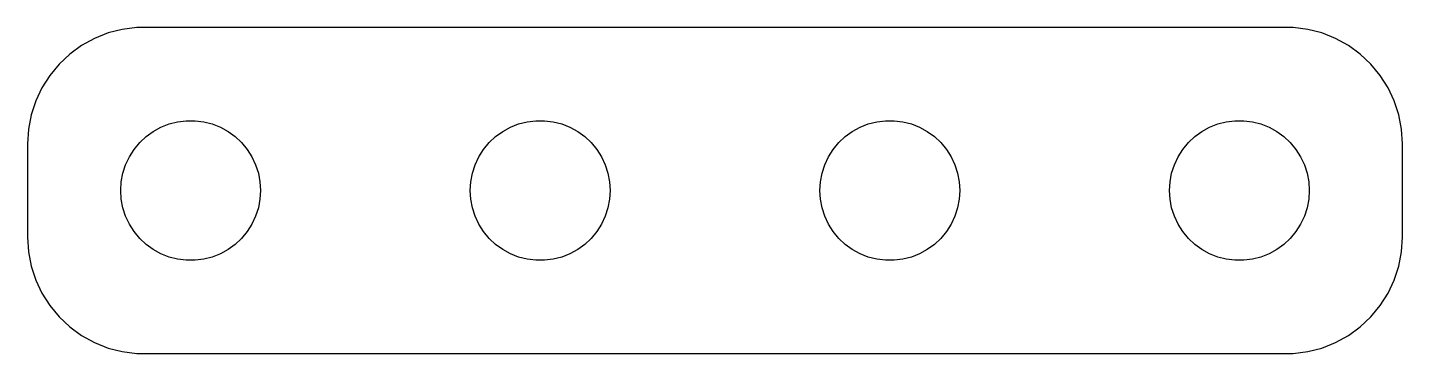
# Model space of a CAD drawing. Header units: metres. Extents: x -14.8 to 14.8, y 20.5 to 51.5.
# Drawn here: x -14.75 to 14.75, y 44.5 to 51.5 of the extents above.
import ezdxf

# ---------------------------------------------------------------- set-up
doc = ezdxf.new("R2010")
doc.units = ezdxf.units.M

msp = doc.modelspace()

# ---------------------------------------------------------------- linework, layer by layer
for p, q in [((-13.0225, 51.3776), (-13.3144, 51.2621)), ((-12.7184, 51.4557), (-13.0225, 51.3776)), ((-12.407, 51.4951), (-12.7184, 51.4557)), ((12.407, 51.4951), (-12.407, 51.4951)), ((12.7184, 51.4557), (12.407, 51.4951)), ((13.0225, 51.3776), (12.7184, 51.4557)), ((13.3144, 51.2621), (13.0225, 51.3776)), ((-13.5896, 51.1108), (-13.8436, 50.9263)), ((-13.3144, 51.2621), (-13.5896, 51.1108)), ((13.5896, 51.1108), (13.3144, 51.2621)), ((13.8436, 50.9263), (13.5896, 51.1108)), ((-13.8436, 50.9263), (-14.0724, 50.7114)), ((14.0724, 50.7114), (13.8436, 50.9263)), ((-14.2725, 50.4695), (-14.4408, 50.2044)), ((-14.0724, 50.7114), (-14.2725, 50.4695)), ((14.2725, 50.4695), (14.0724, 50.7114)), ((14.4408, 50.2044), (14.2725, 50.4695)), ((-14.4408, 50.2044), (-14.5744, 49.9203)), ((14.5744, 49.9203), (14.4408, 50.2044)), ((-14.5744, 49.9203), (-14.6714, 49.6217)), ((14.6714, 49.6217), (14.5744, 49.9203)), ((-14.6714, 49.6217), (-14.7303, 49.3133)), ((14.7303, 49.3133), (14.6714, 49.6217)), ((-14.7303, 49.3133), (-14.75, 49)), ((-12.2061, 49.1558), (-12.0537, 49.2665)), ((-12.0537, 49.2665), (-11.8887, 49.3572)), ((-11.8887, 49.3572), (-11.7135, 49.4266)), ((-11.7135, 49.4266), (-11.5311, 49.4734)), ((-11.5311, 49.4734), (-11.3442, 49.497)), ((-11.3442, 49.497), (-11.1558, 49.497)), ((-11.1558, 49.497), (-10.9689, 49.4734)), ((-10.9689, 49.4734), (-10.7865, 49.4266)), ((-10.7865, 49.4266), (-10.6113, 49.3572)), ((-10.6113, 49.3572), (-10.4463, 49.2665)), ((-10.4463, 49.2665), (-10.2939, 49.1558)), ((-4.70613, 49.1558), (-4.55373, 49.2665)), ((-4.55373, 49.2665), (-4.38866, 49.3572)), ((-4.38866, 49.3572), (-4.21352, 49.4266)), ((-4.21352, 49.4266), (-4.03107, 49.4734)), ((-4.03107, 49.4734), (-3.84418, 49.497)), ((-3.84418, 49.497), (-3.65581, 49.497)), ((-3.65581, 49.497), (-3.46892, 49.4734)), ((-3.46892, 49.4734), (-3.28647, 49.4266)), ((-3.28647, 49.4266), (-3.11133, 49.3572)), ((-3.11133, 49.3572), (-2.94626, 49.2665)), ((-2.94626, 49.2665), (-2.79385, 49.1558)), ((2.79385, 49.1558), (2.94626, 49.2665)), ((2.94626, 49.2665), (3.11133, 49.3572)), ((3.11133, 49.3572), (3.28647, 49.4266)), ((3.28647, 49.4266), (3.46892, 49.4734)), ((3.46892, 49.4734), (3.65581, 49.497)), ((3.65581, 49.497), (3.84418, 49.497)), ((3.84418, 49.497), (4.03107, 49.4734)), ((4.03107, 49.4734), (4.21352, 49.4266)), ((4.21352, 49.4266), (4.38866, 49.3572)), ((4.38866, 49.3572), (4.55373, 49.2665)), ((4.55373, 49.2665), (4.70613, 49.1558)), ((10.2939, 49.1558), (10.4463, 49.2665)), ((10.4463, 49.2665), (10.6113, 49.3572)), ((10.6113, 49.3572), (10.7865, 49.4266)), ((10.7865, 49.4266), (10.9689, 49.4734)), ((10.9689, 49.4734), (11.1558, 49.497)), ((11.1558, 49.497), (11.3442, 49.497)), ((11.3442, 49.497), (11.5311, 49.4734)), ((11.5311, 49.4734), (11.7135, 49.4266)), ((11.7135, 49.4266), (11.8887, 49.3572)), ((11.8887, 49.3572), (12.0537, 49.2665)), ((12.0537, 49.2665), (12.2061, 49.1558)), ((14.75, 49), (14.7303, 49.3133)), ((-14.75, 49), (-14.75, 47)), ((-12.4635, 48.8817), (-12.3434, 49.0268)), ((-12.3434, 49.0268), (-12.2061, 49.1558)), ((-10.2939, 49.1558), (-10.1565, 49.0268)), ((-10.1565, 49.0268), (-10.0365, 48.8817)), ((-4.96352, 48.8817), (-4.84344, 49.0268)), ((-4.84344, 49.0268), (-4.70613, 49.1558)), ((-2.79385, 49.1558), (-2.65654, 49.0268)), ((-2.65654, 49.0268), (-2.53647, 48.8817)), ((2.53647, 48.8817), (2.65654, 49.0268)), ((2.65654, 49.0268), (2.79385, 49.1558)), ((4.70613, 49.1558), (4.84344, 49.0268)), ((4.84344, 49.0268), (4.96352, 48.8817)), ((10.0365, 48.8817), (10.1565, 49.0268)), ((10.1565, 49.0268), (10.2939, 49.1558)), ((12.2061, 49.1558), (12.3434, 49.0268)), ((12.3434, 49.0268), (12.4635, 48.8817)), ((14.75, 47), (14.75, 49)), ((-12.6447, 48.5522), (-12.5645, 48.7226)), ((-12.5645, 48.7226), (-12.4635, 48.8817)), ((-10.0365, 48.8817), (-9.93553, 48.7226)), ((-9.93553, 48.7226), (-9.85533, 48.5522)), ((-5.14465, 48.5522), (-5.06445, 48.7226)), ((-5.06445, 48.7226), (-4.96352, 48.8817)), ((-2.53647, 48.8817), (-2.43553, 48.7226)), ((-2.43553, 48.7226), (-2.35533, 48.5522)), ((2.35533, 48.5522), (2.43553, 48.7226)), ((2.43553, 48.7226), (2.53647, 48.8817)), ((4.96352, 48.8817), (5.06445, 48.7226)), ((5.06445, 48.7226), (5.14465, 48.5522)), ((9.85533, 48.5522), (9.93553, 48.7226)), ((9.93553, 48.7226), (10.0365, 48.8817)), ((12.4635, 48.8817), (12.5645, 48.7226)), ((12.5645, 48.7226), (12.6447, 48.5522)), ((-12.7029, 48.373), (-12.6447, 48.5522)), ((-9.85533, 48.5522), (-9.79712, 48.373)), ((-5.20287, 48.373), (-5.14465, 48.5522)), ((-2.35533, 48.5522), (-2.29712, 48.373)), ((2.29712, 48.373), (2.35533, 48.5522)), ((5.14465, 48.5522), (5.20287, 48.373)), ((9.79712, 48.373), (9.85533, 48.5522)), ((12.6447, 48.5522), (12.7029, 48.373)), ((-12.75, 48), (-12.7382, 48.188)), ((-12.7382, 48.188), (-12.7029, 48.373)), ((-9.79712, 48.373), (-9.76183, 48.188)), ((-9.76183, 48.188), (-9.75, 48)), ((-5.25, 48), (-5.23816, 48.188)), ((-5.23816, 48.188), (-5.20287, 48.373)), ((-2.29712, 48.373), (-2.26183, 48.188)), ((-2.26183, 48.188), (-2.25, 48)), ((2.25, 48), (2.26183, 48.188)), ((2.26183, 48.188), (2.29712, 48.373)), ((5.20287, 48.373), (5.23816, 48.188)), ((5.23816, 48.188), (5.25, 48)), ((9.75, 48), (9.76183, 48.188)), ((9.76183, 48.188), (9.79712, 48.373)), ((12.7029, 48.373), (12.7382, 48.188)), ((12.7382, 48.188), (12.75, 48)), ((-12.7382, 47.812), (-12.75, 48)), ((-12.7029, 47.627), (-12.7382, 47.812)), ((-9.76183, 47.812), (-9.79712, 47.627)), ((-9.75, 48), (-9.76183, 47.812)), ((-5.23816, 47.812), (-5.25, 48)), ((-5.20287, 47.627), (-5.23816, 47.812)), ((-2.26183, 47.812), (-2.29712, 47.627)), ((-2.25, 48), (-2.26183, 47.812)), ((2.26183, 47.812), (2.25, 48)), ((2.29712, 47.627), (2.26183, 47.812)), ((5.23816, 47.812), (5.20287, 47.627)), ((5.25, 48), (5.23816, 47.812)), ((9.76183, 47.812), (9.75, 48)), ((9.79712, 47.627), (9.76183, 47.812)), ((12.7382, 47.812), (12.7029, 47.627)), ((12.75, 48), (12.7382, 47.812)), ((-12.6447, 47.4478), (-12.7029, 47.627)), ((-9.79712, 47.627), (-9.85533, 47.4478)), ((-5.14465, 47.4478), (-5.20287, 47.627)), ((-2.29712, 47.627), (-2.35533, 47.4478)), ((2.35533, 47.4478), (2.29712, 47.627)), ((5.20287, 47.627), (5.14465, 47.4478)), ((9.85533, 47.4478), (9.79712, 47.627)), ((12.7029, 47.627), (12.6447, 47.4478)), ((-12.5645, 47.2774), (-12.6447, 47.4478)), ((-12.4635, 47.1183), (-12.5645, 47.2774)), ((-9.93553, 47.2774), (-10.0365, 47.1183)), ((-9.85533, 47.4478), (-9.93553, 47.2774)), ((-5.06445, 47.2774), (-5.14465, 47.4478)), ((-4.96352, 47.1183), (-5.06445, 47.2774)), ((-2.43553, 47.2774), (-2.53647, 47.1183)), ((-2.35533, 47.4478), (-2.43553, 47.2774)), ((2.43553, 47.2774), (2.35533, 47.4478)), ((2.53647, 47.1183), (2.43553, 47.2774)), ((5.06445, 47.2774), (4.96352, 47.1183)), ((5.14465, 47.4478), (5.06445, 47.2774)), ((9.93553, 47.2774), (9.85533, 47.4478)), ((10.0365, 47.1183), (9.93553, 47.2774)), ((12.5645, 47.2774), (12.4635, 47.1183)), ((12.6447, 47.4478), (12.5645, 47.2774)), ((-14.75, 47), (-14.7303, 46.6867)), ((-12.3434, 46.9732), (-12.4635, 47.1183)), ((-12.2061, 46.8442), (-12.3434, 46.9732)), ((-10.1565, 46.9732), (-10.2939, 46.8442)), ((-10.0365, 47.1183), (-10.1565, 46.9732)), ((-4.84344, 46.9732), (-4.96352, 47.1183)), ((-4.70613, 46.8442), (-4.84344, 46.9732)), ((-2.65654, 46.9732), (-2.79385, 46.8442)), ((-2.53647, 47.1183), (-2.65654, 46.9732)), ((2.65654, 46.9732), (2.53647, 47.1183)), ((2.79385, 46.8442), (2.65654, 46.9732)), ((4.84344, 46.9732), (4.70613, 46.8442)), ((4.96352, 47.1183), (4.84344, 46.9732)), ((10.1565, 46.9732), (10.0365, 47.1183)), ((10.2939, 46.8442), (10.1565, 46.9732)), ((12.3434, 46.9732), (12.2061, 46.8442)), ((12.4635, 47.1183), (12.3434, 46.9732)), ((14.7303, 46.6867), (14.75, 47)), ((-14.7303, 46.6867), (-14.6714, 46.3783)), ((-12.0537, 46.7335), (-12.2061, 46.8442)), ((-11.8887, 46.6428), (-12.0537, 46.7335)), ((-11.7135, 46.5734), (-11.8887, 46.6428)), ((-10.6113, 46.6428), (-10.7865, 46.5734)), ((-10.4463, 46.7335), (-10.6113, 46.6428)), ((-10.2939, 46.8442), (-10.4463, 46.7335)), ((-4.55373, 46.7335), (-4.70613, 46.8442)), ((-4.38866, 46.6428), (-4.55373, 46.7335)), ((-4.21352, 46.5734), (-4.38866, 46.6428)), ((-3.11133, 46.6428), (-3.28647, 46.5734)), ((-2.94626, 46.7335), (-3.11133, 46.6428)), ((-2.79385, 46.8442), (-2.94626, 46.7335)), ((2.94626, 46.7335), (2.79385, 46.8442)), ((3.11133, 46.6428), (2.94626, 46.7335)), ((3.28647, 46.5734), (3.11133, 46.6428)), ((4.38866, 46.6428), (4.21352, 46.5734)), ((4.55373, 46.7335), (4.38866, 46.6428)), ((4.70613, 46.8442), (4.55373, 46.7335)), ((10.4463, 46.7335), (10.2939, 46.8442)), ((10.6113, 46.6428), (10.4463, 46.7335)), ((10.7865, 46.5734), (10.6113, 46.6428)), ((11.8887, 46.6428), (11.7135, 46.5734)), ((12.0537, 46.7335), (11.8887, 46.6428)), ((12.2061, 46.8442), (12.0537, 46.7335)), ((14.6714, 46.3783), (14.7303, 46.6867)), ((-14.6714, 46.3783), (-14.5744, 46.0797)), ((-11.5311, 46.5266), (-11.7135, 46.5734)), ((-11.3442, 46.503), (-11.5311, 46.5266)), ((-11.1558, 46.503), (-11.3442, 46.503)), ((-10.9689, 46.5266), (-11.1558, 46.503)), ((-10.7865, 46.5734), (-10.9689, 46.5266)), ((-4.03107, 46.5266), (-4.21352, 46.5734)), ((-3.84418, 46.503), (-4.03107, 46.5266)), ((-3.65581, 46.503), (-3.84418, 46.503)), ((-3.46892, 46.5266), (-3.65581, 46.503)), ((-3.28647, 46.5734), (-3.46892, 46.5266)), ((3.46892, 46.5266), (3.28647, 46.5734)), ((3.65581, 46.503), (3.46892, 46.5266)), ((3.84418, 46.503), (3.65581, 46.503)), ((4.03107, 46.5266), (3.84418, 46.503)), ((4.21352, 46.5734), (4.03107, 46.5266)), ((10.9689, 46.5266), (10.7865, 46.5734)), ((11.1558, 46.503), (10.9689, 46.5266)), ((11.3442, 46.503), (11.1558, 46.503)), ((11.5311, 46.5266), (11.3442, 46.503)), ((11.7135, 46.5734), (11.5311, 46.5266)), ((14.5744, 46.0797), (14.6714, 46.3783)), ((-14.5744, 46.0797), (-14.4408, 45.7956)), ((14.4408, 45.7956), (14.5744, 46.0797)), ((-14.4408, 45.7956), (-14.2725, 45.5305)), ((14.2725, 45.5305), (14.4408, 45.7956)), ((-14.2725, 45.5305), (-14.0724, 45.2886)), ((14.0724, 45.2886), (14.2725, 45.5305)), ((-14.0724, 45.2886), (-13.8436, 45.0737)), ((13.8436, 45.0737), (14.0724, 45.2886)), ((-13.8436, 45.0737), (-13.5896, 44.8892)), ((-13.5896, 44.8892), (-13.3144, 44.7379)), ((13.3144, 44.7379), (13.5896, 44.8892)), ((13.5896, 44.8892), (13.8436, 45.0737)), ((-13.3144, 44.7379), (-13.0225, 44.6224)), ((-13.0225, 44.6224), (-12.7184, 44.5443)), ((12.7184, 44.5443), (13.0225, 44.6224)), ((13.0225, 44.6224), (13.3144, 44.7379)), ((-12.7184, 44.5443), (-12.407, 44.5049)), ((-12.407, 44.5049), (12.407, 44.5049)), ((12.407, 44.5049), (12.7184, 44.5443))]:
    msp.add_line(p, q)

doc.saveas('drawing.dxf')
